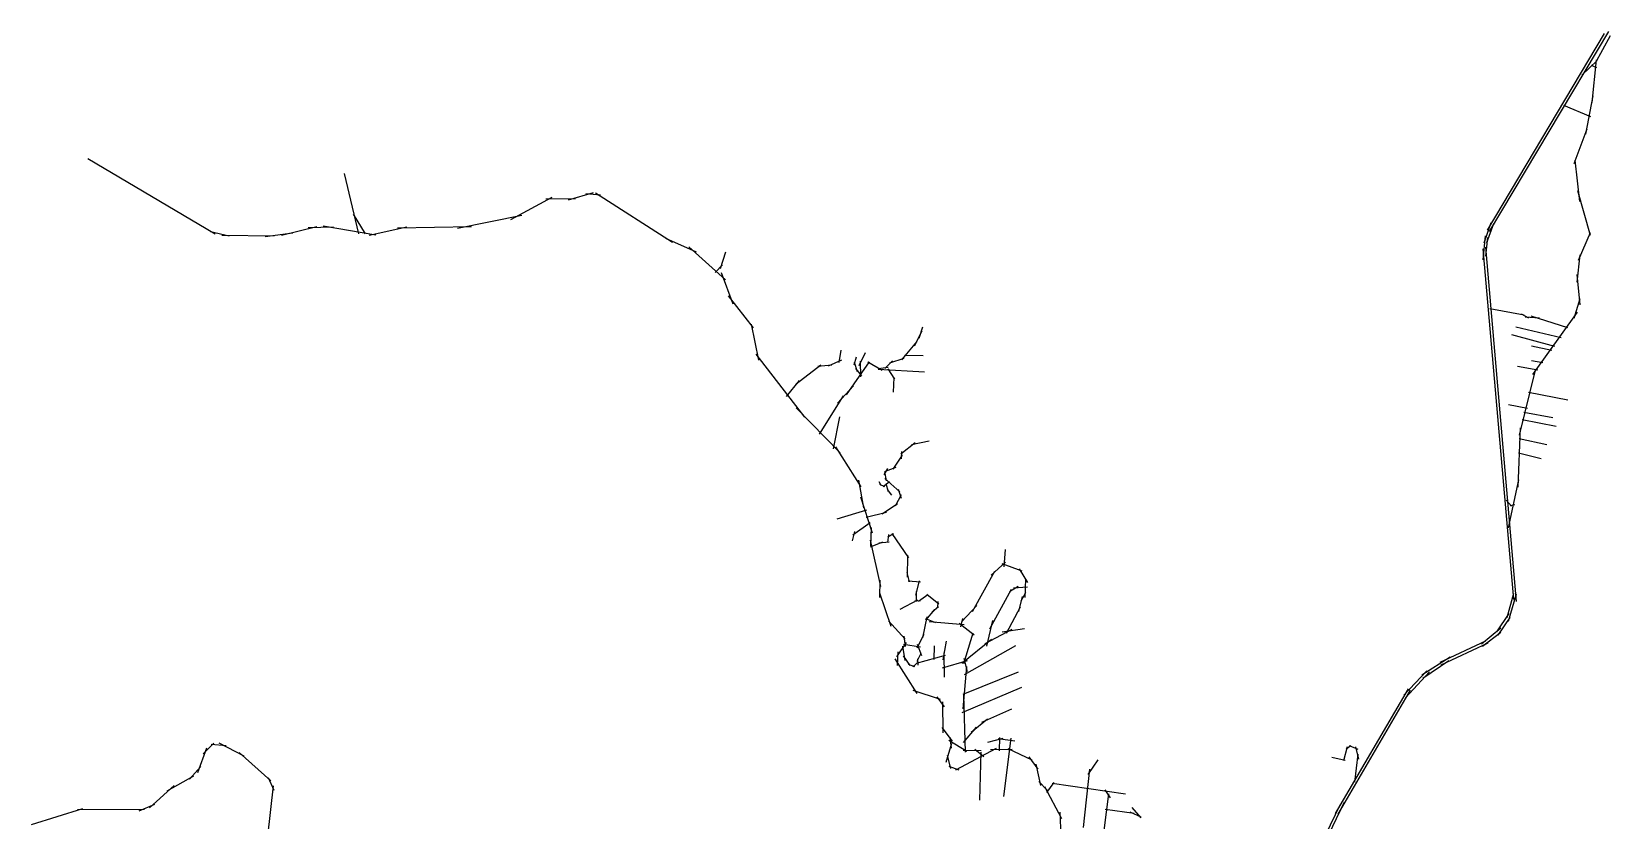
# Model space of a CAD drawing. Header units: inches. Extents: x 723427 to 759408, y 6910722 to 6968430.
# Drawn here: x 727711 to 733483, y 6957785 to 6960671 of the extents above; entities that cross this region are included whole.
import ezdxf

# ---------------------------------------------------------------- set-up
doc = ezdxf.new("R2010")
doc.units = ezdxf.units.IN
doc.header["$MEASUREMENT"] = 0

msp = doc.modelspace()

# ---------------------------------------------------------------- linework, layer by layer
for points in [[(733033.2, 6959944.5), (733461.1, 6960663.2)], [(733041.1, 6959939.2), (733476.4, 6960670.7)], [(733426.4, 6960553.5), (733482.6, 6960655.7)], [(733378.4, 6960511.4), (733434, 6960565.1)], [(733412.1, 6960547.8), (733431.4, 6960539.3)], [(733416, 6960411.5), (733431.6, 6960566.8)], [(733392.4, 6960295.4), (733419.4, 6960435.1)], [(733311.3, 6960401.7), (733409.8, 6960360.4)], [(733349.6, 6960187.7), (733397.2, 6960314.7)], [(727916.7, 6960205.9), (728382.4, 6959931.3)], [(733352.2, 6960200.6), (733369.7, 6960049.6)], [(728853.5, 6960150.9), (728905.8, 6959930.3)], [(729674.4, 6960055.3), (729764.7, 6960082.4)], [(729737.2, 6960078.1), (729790.8, 6960073.8)], [(729772.9, 6960080.3), (730054.4, 6959900.4)], [(733362.8, 6960089.3), (733409.1, 6959926.3)], [(729463.1, 6959983.5), (729613.9, 6960064.6)], [(729590.7, 6960058.9), (729698.9, 6960059.6)], [(728776.8, 6959959.7), (728969.9, 6959926.6)], [(728886.3, 6960002.1), (728930.6, 6959930.6)], [(729267.6, 6959951.5), (729503.4, 6959999.4)], [(733021.3, 6959898.4), (733046.7, 6959972)], [(733030.8, 6959899.1), (733056, 6959968.1)], [(728365.5, 6959938.7), (728433.9, 6959923.5)], [(728406.3, 6959926.4), (728597.9, 6959923.3)], [(728565.5, 6959921), (728666.7, 6959933.9)], [(728625, 6959925.3), (728753.6, 6959957.7)], [(728721.9, 6959953.8), (728814.2, 6959956.7)], [(728945.1, 6959926), (729083.4, 6959956.4)], [(729048.3, 6959952.1), (729319.5, 6959957.1)], [(730028.5, 6959915.2), (730141.1, 6959864.8)], [(733017.6, 6959836.2), (733026.3, 6959923)], [(733027.1, 6959848.9), (733034.8, 6959917.5)], [(733366.5, 6959834.5), (733410.2, 6959935.3)], [(730114.3, 6959882.7), (730248.2, 6959762.6)], [(730229, 6959804.1), (730248.5, 6959865.2)], [(733016.8, 6959875.9), (733128.6, 6958593.2)], [(733025.5, 6959882.5), (733137.7, 6958585.9)], [(733360.7, 6959753.8), (733372.1, 6959853.5)], [(730210.4, 6959789.4), (730237, 6959817.6)], [(730231.7, 6959789.3), (730274, 6959675)], [(733360.4, 6959782.1), (733370.5, 6959671)], [(730258.1, 6959704.1), (730348.6, 6959586.6)], [(733350.4, 6959622.3), (733372.6, 6959694.2)], [(733041.7, 6959657.3), (733167.4, 6959634.8)], [(733156.8, 6959638.4), (733182.6, 6959623.8)], [(733170.4, 6959627.5), (733223.3, 6959623.5)], [(733192.2, 6959630.5), (733325.8, 6959587.5)], [(733199.3, 6959416.2), (733362.3, 6959644.5)], [(730341.7, 6959599.8), (730368.7, 6959469.1)], [(730938.1, 6959521.4), (730966.1, 6959575.3)], [(730956, 6959548.8), (730969.1, 6959590.8)], [(733121.4, 6959562.3), (733278.5, 6959519.3)], [(733136.7, 6959591.1), (733303, 6959551.8)], [(730663.4, 6959459.5), (730670.3, 6959505.4)], [(730736.8, 6959448.6), (730760, 6959496.8)], [(730892.5, 6959469.4), (730946.9, 6959535.7)], [(733194.5, 6959521), (733268.3, 6959505.4)], [(730358.7, 6959490.3), (730536.2, 6959259.8)], [(730506.3, 6959382.1), (730595.9, 6959450.9)], [(730585.7, 6959447.2), (730636.6, 6959450.9)], [(730623.7, 6959447.6), (730673, 6959469.4)], [(730690.1, 6959342), (730774.6, 6959462.3)], [(730718, 6959451.9), (730726.9, 6959481)], [(730718, 6959461.5), (730728.9, 6959427.7)], [(730740.4, 6959464.8), (730741.4, 6959407.5)], [(730768.3, 6959462.3), (730820.6, 6959432.1)], [(730806, 6959438.4), (730842.9, 6959442.8)], [(730829.8, 6959438.4), (730858, 6959465.8)], [(730848, 6959459.1), (730901.2, 6959476.5)], [(730902, 6959487.3), (730969.9, 6959485.7)], [(733142.6, 6959446.6), (733217.4, 6959433.7)], [(733193.9, 6959467.4), (733235.2, 6959459.8)], [(730470.9, 6959335.4), (730518.5, 6959394.6)], [(730722.6, 6959438.3), (730745.1, 6959411.8)], [(730806, 6959436.1), (730974.6, 6959426.5)], [(730841.3, 6959437.3), (730865.1, 6959398.8)], [(730861.9, 6959351.9), (730863.9, 6959405.5)], [(733150.3, 6959194.7), (733208.3, 6959431.5)], [(730590.9, 6959197.5), (730678.6, 6959338)], [(730657.1, 6959311), (730715.5, 6959374.5)], [(733182.6, 6959351), (733327.2, 6959323.5)], [(730506, 6959294.8), (730667.2, 6959129.7)], [(733109.9, 6959306.7), (733179.3, 6959292.5)], [(733165.8, 6959278.9), (733271.6, 6959259.1)], [(730642.4, 6959144.8), (730665.1, 6959261.4)], [(733144.8, 6959003.9), (733154.3, 6959220.9)], [(733160.5, 6959252.1), (733284.2, 6959227)], [(730650.1, 6959151.5), (730742, 6959005)], [(730888.7, 6959126), (730941.6, 6959167.7)], [(730927.4, 6959159.5), (730992.4, 6959173.7)], [(733149.6, 6959182), (733249.8, 6959159.8)], [(730861, 6959070.4), (730895.3, 6959121.6)], [(730890.8, 6959107.8), (730892.3, 6959134.3)], [(733146.2, 6959129.4), (733228.9, 6959108.6)], [(730827.9, 6959049), (730841.5, 6959071.8)], [(730828.6, 6959061.6), (730834.9, 6959027.2)], [(730830.6, 6959035.1), (730885.5, 6958987.2)], [(730832.6, 6959063), (730871.5, 6959077.4)], [(730734.1, 6959029.2), (730751.9, 6958928)], [(730808.4, 6959024.5), (730815.4, 6959010.8)], [(730810.2, 6959015.4), (730829, 6959006.9)], [(730824, 6959006.5), (730846.7, 6959024.8)], [(730833.6, 6959017.3), (730842.1, 6958988.3)], [(730838.4, 6958995.7), (730854, 6958974.8)], [(730878.5, 6958996.1), (730890.4, 6958964)], [(733110.4, 6958855.8), (733148.2, 6959030.4)], [(730655.9, 6958887.6), (730764.4, 6958921)], [(730741, 6958968.3), (730784, 6958836.7)], [(730820.3, 6958906.8), (730876.9, 6958944.2)], [(730868.9, 6958935.2), (730890.7, 6958976.6)], [(733101.9, 6958956.8), (733121.2, 6958935.1)], [(733116.7, 6958937.5), (733133.7, 6958941)], [(730713.1, 6958830.1), (730776.3, 6958874.4)], [(730761.4, 6958893.9), (730836.2, 6958913.1)], [(730711.5, 6958807.9), (730720.8, 6958842)], [(730776.7, 6958810.5), (730814.1, 6958641.2)], [(730779.3, 6958789.3), (730781.7, 6958855.9)], [(730841.3, 6958822.8), (730861.8, 6958834.4)], [(730841.3, 6958801.4), (730844.7, 6958830.8)], [(730856.3, 6958834.2), (730917.3, 6958744.9)], [(730778.4, 6958785.3), (730823.1, 6958803.5)], [(730808.1, 6958800.1), (730845.7, 6958803.5)], [(730913.1, 6958674.2), (730914.1, 6958754.8)], [(731266, 6958712.9), (731270.7, 6958776.4)], [(730911.2, 6958692.2), (730919.6, 6958657.5)], [(731150.9, 6958549), (731232.6, 6958697)], [(731219.2, 6958681.5), (731271.1, 6958729.1)], [(731258, 6958724.4), (731331.1, 6958697.4)], [(731321.2, 6958704.9), (731351.3, 6958655.3)], [(730811.5, 6958600.2), (730812.8, 6958663.7)], [(730915.4, 6958661.9), (730960.5, 6958658.3)], [(730944, 6958608.8), (730957.3, 6958661.3)], [(731213.6, 6958485.5), (731293.8, 6958631.1)], [(731285.8, 6958622.4), (731317.2, 6958641.8)], [(731300.9, 6958635.5), (731351.3, 6958639.4)], [(731343, 6958600.9), (731346.2, 6958668.8)], [(730810.1, 6958617.4), (730852.5, 6958495.7)], [(730886.8, 6958558), (730950.9, 6958592.1)], [(730939.9, 6958589.7), (730959.8, 6958588)], [(730945, 6958621.9), (730945.2, 6958585.5)], [(730952.9, 6958586.8), (730987.6, 6958611.5)], [(730984.2, 6958612.4), (731027.4, 6958577.2)], [(731024.4, 6958562.4), (731024.6, 6958586.3)], [(731320, 6958549.7), (731333.5, 6958603.7)], [(731328.3, 6958588.6), (731346.2, 6958618.4)], [(733105.7, 6958527.6), (733129.2, 6958615.7)], [(733109.7, 6958514.1), (733139.4, 6958613.2)], [(730969.2, 6958452.8), (730985.1, 6958530.2)], [(730978.6, 6958523.6), (731015.6, 6958508.5)], [(730979.9, 6958517.1), (731012.8, 6958556.9)], [(731003.2, 6958547.8), (731026.9, 6958566.9)], [(731107.6, 6958493), (731115.6, 6958523.6)], [(731110, 6958511.2), (731166.4, 6958571.6)], [(731202.5, 6958422), (731224.7, 6958516)], [(731274.7, 6958469.6), (731326.3, 6958566.4)], [(733067.4, 6958475), (733112.3, 6958541.4)], [(733071.9, 6958463.1), (733115.5, 6958527.1)], [(730843.2, 6958514.5), (730904.7, 6958448.4)], [(730899.4, 6958459.3), (730905.1, 6958420.9)], [(730948.2, 6958416.3), (730973.6, 6958465.9)], [(730992.5, 6958512.8), (731120.7, 6958501.7)], [(731102.1, 6958506.5), (731156.4, 6958464)], [(731118.7, 6958359.2), (731153.3, 6958471.2)], [(731196.5, 6958432.3), (731295.4, 6958484.7)], [(731259.6, 6958474.3), (731341, 6958487.4)], [(733011.3, 6958431), (733081.7, 6958489.3)], [(733015, 6958421.8), (733081.7, 6958473.6)], [(730873.6, 6958383.6), (730909.7, 6958436.2)], [(730876.3, 6958352.2), (730879.3, 6958401.1)], [(730895.2, 6958422.9), (730903.7, 6958370.5)], [(730898.6, 6958429.7), (730960.5, 6958419.8)], [(730948.6, 6958430.1), (730963.8, 6958388.8)], [(731010.1, 6958373.1), (731011.4, 6958423.2)], [(731043.4, 6958372.2), (731055.3, 6958440.9)], [(731111.6, 6958360), (731219.9, 6958447.4)], [(731121.1, 6958318.4), (731308.8, 6958424.7)], [(732860.5, 6958364.1), (733027.7, 6958441.6)], [(732864.2, 6958354.3), (733035.1, 6958434.5)], [(730866.7, 6958376.3), (730947.4, 6958249.3)], [(730897.6, 6958387.2), (730921.7, 6958351.7)], [(730915.1, 6958356.5), (730938.1, 6958347.7)], [(730933.1, 6958347), (730953.2, 6958364.7)], [(730945.8, 6958360.4), (731051.9, 6958389.3)], [(730948.4, 6958367.6), (730963.5, 6958397)], [(730949.7, 6958376.1), (730950.3, 6958353.3)], [(731041, 6958343.4), (731131.8, 6958370.4)], [(731045.8, 6958397.8), (731046.6, 6958309.4)], [(731116, 6958192.6), (731130.3, 6958347.7)], [(731119.5, 6958377.1), (731131, 6958329.1)], [(732793.8, 6958317.8), (732896.7, 6958383.4)], [(732796.4, 6958305.9), (732891.7, 6958369.4)], [(731116.4, 6958247.3), (731319.2, 6958327.9)], [(732727.9, 6958242.9), (732812, 6958332.6)], [(732733.7, 6958233.9), (732820.8, 6958327.9)], [(730932.5, 6958261.5), (731032.4, 6958228.1)], [(731020.2, 6958236.7), (731046.9, 6958201)], [(731112.4, 6958180.3), (731331.5, 6958272.3)], [(731117.2, 6958243.8), (731123.9, 6958034.2)], [(732477.1, 6957810.3), (732744.4, 6958266.2)], [(732486.9, 6957808.2), (732752.3, 6958261.4)], [(731041.3, 6958218.5), (731042.3, 6958105.4)], [(731184.6, 6958144.1), (731294.6, 6958193)], [(731038.7, 6958124.3), (731075.9, 6958075.1)], [(731117.2, 6958069.9), (731165.6, 6958126.3)], [(731145.3, 6958107.6), (731204.9, 6958156.8)], [(728338.2, 6958028.4), (728377.9, 6958067.3)], [(728367.9, 6958063.3), (728422.7, 6958058.8)], [(728395.7, 6958068.4), (728486.7, 6958021)], [(731054.9, 6957998.6), (731075.1, 6958068.1)], [(731064, 6958079.1), (731129.9, 6958037.8)], [(731067.8, 6958089.9), (731073.1, 6958049.5)], [(731207.1, 6958070.8), (731262.9, 6958086.4)], [(731244.7, 6958084.1), (731306, 6958076.1)], [(731248.9, 6958039.9), (731250.5, 6958088.8)], [(731264.8, 6957872.3), (731291.9, 6958085.3)], [(732508, 6958003.9), (732521.5, 6958055.9)], [(732516, 6958046.8), (732533.8, 6958058.7)], [(732527.1, 6958058.7), (732559.2, 6958045.6)], [(732550.9, 6958053.9), (732561.6, 6958009.1)], [(728318.9, 6957959.9), (728351.5, 6958050.6)], [(728469.7, 6958034), (728585.9, 6957930)], [(731057.5, 6958022.7), (731069.8, 6957975.1)], [(731089.9, 6957969.5), (731238.4, 6958049.2)], [(731116.8, 6958042.5), (731181.8, 6958040.2)], [(731159.2, 6958045.7), (731191.8, 6958018.3)], [(731177.5, 6957859.6), (731182.2, 6958034.6)], [(731216.3, 6958044.2), (731296, 6958045.2)], [(731280.1, 6958047.9), (731368.1, 6958006.5)], [(731356.5, 6958017.1), (731389.9, 6957972.5)], [(731573, 6957952.7), (731610, 6958006.2)], [(732464.4, 6958016.2), (732513.2, 6958005.5)], [(732548.1, 6957924.9), (732560, 6958027.7)], [(728206.7, 6957893.7), (728304.4, 6957947.5)], [(728289, 6957936.1), (728330, 6957982.4)], [(728576.1, 6957942.4), (728597, 6957895.6)], [(731064.5, 6957983.1), (731101.2, 6957969.8)], [(731382.3, 6957991.3), (731399.8, 6957912.3)], [(731556.6, 6957758.5), (731579.9, 6957972.3)], [(728141.7, 6957830.5), (728232.7, 6957912.5)], [(728574.8, 6957727.8), (728594.9, 6957910.9)], [(731392.6, 6957927.5), (731424, 6957896.1)], [(731414.1, 6957909.3), (731476.2, 6957792.2)], [(731422, 6957886.5), (731449.4, 6957924.2)], [(731441.7, 6957921), (731710, 6957882.3)], [(731613.2, 6957604), (731648.6, 6957882.3)], [(731633.8, 6957897.2), (731653.9, 6957867.5)], [(727711.1, 6957769.9), (727898.6, 6957828.4)], [(727879.1, 6957825.1), (728123.9, 6957825.7)], [(728104.3, 6957820.5), (728161.6, 6957844.3)], [(731635.9, 6957825.7), (731741.8, 6957811.4)], [(731732.6, 6957832.2), (731765.7, 6957794.4)], [(732335.9, 6957513.5), (732494.1, 6957842)], [(732352.2, 6957522.6), (732510.5, 6957853.2)], [(731469.9, 6957814.7), (731474.2, 6957698)], [(731726, 6957816.8), (731765.4, 6957797.8)]]:
    msp.add_lwpolyline(points)

doc.saveas('drawing.dxf')
